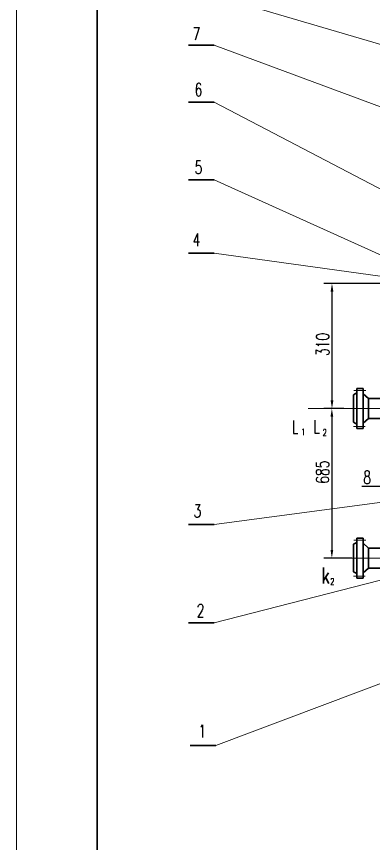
# Model space of a CAD drawing. Extents: x 0 to 594, y 0 to 841.
# Drawn here: x 0 to 110.8, y 440 to 696.5 of the extents above; entities that cross this region are included whole.
import ezdxf

# ---------------------------------------------------------------- set-up
doc = ezdxf.new("R2010")
doc.units = 0
doc.header["$LTSCALE"] = 7
doc.header["$MEASUREMENT"] = 0
for name, pattern in [('CENTER', [2, 1.25, -0.25, 0.25, -0.25]), ('CENTERX2', [101.6, 63.5, -12.7, 12.7, -12.7]), ('DASHED', [0.75, 0.5, -0.25])]:
    doc.linetypes.add(name, pattern=pattern)
doc.layers.get('DEFPOINTS').update_dxf_attribs({"color": 2, "linetype": 'DASHED', "lineweight": 13})
for name, color, linetype, lineweight in [('CEN', 1, 'CENTER', 13), ('DIM', 4, 'CONTINUOUS', 13), ('FULL', 7, 'CONTINUOUS', 30), ('THIN', 3, 'CONTINUOUS', 13), ('斜线', 6, 'CONTINUOUS', 13)]:
    doc.layers.add(name, color=color, linetype=linetype, lineweight=lineweight)
doc.styles.add('HZ4', font='romans.shx', dxfattribs={"width": 0.7, "height": 4, "bigfont": 'hztxt.shx'})
doc.styles.add('HZ5', font='romans.shx', dxfattribs={"width": 0.7, "height": 5, "bigfont": 'hztxt.shx'})
doc.styles.add('RMO4', font='romans.shx', dxfattribs={"width": 0.7, "height": 4})
doc.dimstyles.get("Standard").update_dxf_attribs({"dimtxt": 0.18, "dimasz": 0.18, "dimexe": 0.18, "dimexo": 0.0625, "dimgap": 0.09, "dimtad": 0, "dimtih": 1, "dimtoh": 1, "dimdec": 4, "dimzin": 0, "dimdsep": 46, "dimtxsty": 'HZ4', "dimcen": 0.09, "dimadec": 0, "dimazin": 0, "dimtol": 1, "dimtm": 1e-09, "dimtfac": 1, "dimtdec": 4, "dimtofl": 0, "dimtmove": 0, "dimatfit": 3, "dimfxl": 0, "dimtolj": 1, "dimtzin": 0, "dimarcsym": 0})

# ---------------------------------------------------------------- blocks, each defined once
blk = doc.blocks.new('*D30')
at = {"layer": 'DEFPOINTS', "color": 0}
for p in [(118.68, 550.7), (118.68, 539.32), (116.83, 538.5)]:
    blk.add_point(p, dxfattribs=at)
at = {"layer": 'DIM', "color": 0, "lineweight": -2}
for p, q in [((116.83, 538.56), (116.83, 553.2)), ((118.68, 539.38), (118.68, 553.2)), ((114.33, 550.7), (107.23, 550.7)), ((121.18, 550.7), (123.68, 550.7))]:
    blk.add_line(p, q, dxfattribs=at)
at = {"layer": 'DIM', "color": 0}
for points in [[(114.33, 551.12), (114.33, 550.28), (116.83, 550.7)], [(121.18, 551.12), (121.18, 550.28), (118.68, 550.7)]]:
    blk.add_solid(points, dxfattribs=at)
at = {"layer": 'DIM', "color": 0, "insert": (108.86, 553.6), "char_height": 4, "attachment_point": 5, "style": 'RMO4'}
blk.add_mtext('\\A1;8', dxfattribs=at)
blk = doc.blocks.new('*D33')
at = {"layer": 'DEFPOINTS', "color": 0}
for p in [(121.93, 613.69), (97.95, 574.92), (101.66, 574.92)]:
    blk.add_point(p, dxfattribs=at)
at = {"layer": 'DIM', "color": 0, "lineweight": -2}
for p, q in [((121.87, 613.69), (95.45, 613.69)), ((97.95, 611.19), (97.95, 577.42)), ((101.6, 574.92), (95.45, 574.92))]:
    blk.add_line(p, q, dxfattribs=at)
at = {"layer": 'DIM', "color": 0}
for points in [[(97.53, 611.19), (98.37, 611.19), (97.95, 613.69)], [(97.53, 577.42), (98.37, 577.42), (97.95, 574.92)]]:
    blk.add_solid(points, dxfattribs=at)
at = {"layer": 'DIM', "color": 0, "insert": (95.05, 594.79), "char_height": 4, "attachment_point": 5, "rotation": 90, "style": 'RMO4'}
blk.add_mtext('\\A1;310', dxfattribs=at)
blk = doc.blocks.new('*D159')
at = {"layer": 'DEFPOINTS', "color": 0}
for p in [(98.65, 574.92), (97.91, 528.51), (104.19, 528.51)]:
    blk.add_point(p, dxfattribs=at)
at = {"layer": 'DIM', "color": 0, "lineweight": -2}
for p, q in [((98.59, 574.92), (95.41, 574.92)), ((97.91, 572.42), (97.91, 531.01)), ((104.12, 528.51), (95.41, 528.51))]:
    blk.add_line(p, q, dxfattribs=at)
at = {"layer": 'DIM', "color": 0}
for points in [[(97.5, 572.42), (98.33, 572.42), (97.91, 574.92)], [(97.5, 531.01), (98.33, 531.01), (97.91, 528.51)]]:
    blk.add_solid(points, dxfattribs=at)
at = {"layer": 'DIM', "color": 0, "insert": (95.01, 555.19), "char_height": 4, "attachment_point": 5, "rotation": 90, "style": 'RMO4'}
blk.add_mtext('\\A1;685', dxfattribs=at)

msp = doc.modelspace()

# ---------------------------------------------------------------- linework, layer by layer
at = {"layer": 'CEN', "linetype": 'CENTERX2'}
for p, q in [((104.68651, 580.45669), (108.40875, 580.45669)), ((90.56966, 574.91867), (120.75298, 574.91867)), ((104.62901, 574.91867), (95.16351, 574.91867)), ((104.62277, 569.35263), (108.28126, 569.35263)), ((104.68651, 534.04734), (108.40875, 534.04734)), ((104.62277, 522.94328), (108.28126, 522.94328))]:
    msp.add_line(p, q, dxfattribs=at)
at = {"layer": 'CEN'}
msp.add_line((104.18634, 528.50932), (125.92681, 528.50932), dxfattribs=at)
at = {"layer": 'FULL'}
for p, q in [((25, 831), (25, 10)), ((53.37237, 687.60621), (61.37237, 687.60621)), ((53.37237, 669.97526), (61.37237, 669.97526)), ((53.37237, 645.87499), (61.37237, 645.87499)), ((53.37237, 623.07504), (61.37237, 623.07504)), ((105.64273, 581.15867), (105.64273, 568.67866)), ((105.64273, 581.15867), (107.60387, 581.15867)), ((107.60387, 581.15867), (107.60387, 568.67866)), ((104.62901, 579.19753), (104.62901, 570.63981)), ((107.60387, 579.51182), (109.25403, 578.03166)), ((109.25403, 578.03166), (109.25403, 571.80567)), ((107.60387, 570.32551), (109.25403, 571.80567)), ((105.64273, 568.67866), (107.60387, 568.67866)), ((105.64273, 568.67866), (107.60387, 568.67866)), ((53.37237, 538.97533), (61.37237, 538.97533)), ((105.64273, 534.74932), (105.64273, 522.26931)), ((105.64273, 534.74932), (107.60387, 534.74932)), ((107.60387, 534.74932), (107.60387, 522.26931)), ((104.62901, 532.78817), (104.62901, 524.23046)), ((107.60387, 533.10247), (109.25403, 531.62231)), ((109.25403, 531.62231), (109.25403, 525.39632)), ((107.60387, 523.91616), (109.25403, 525.39632)), ((105.64273, 522.26931), (107.60387, 522.26931)), ((105.64273, 522.26931), (107.60387, 522.26931)), ((53.37237, 508.40238), (61.37237, 508.40238)), ((53.90257, 470.35722), (61.90257, 470.35722))]:
    msp.add_line(p, q, dxfattribs=at)
at = {"layer": 'FULL', "linetype": 'Continuous'}
for p, q in [((105.64273, 579.73238), (104.62901, 579.19753)), ((109.25403, 578.03166), (118.72289, 578.03166)), ((105.64273, 570.10495), (104.62901, 570.63981)), ((109.25403, 571.80567), (118.72289, 571.80567)), ((107.60387, 528.50932), (107.60387, 533.59046)), ((105.64273, 533.32303), (104.62901, 532.78817)), ((109.25403, 531.62231), (118.72289, 531.62231)), ((105.64273, 523.6956), (104.62901, 524.23046)), ((109.25403, 525.39632), (118.72289, 525.39632))]:
    msp.add_line(p, q, dxfattribs=at)
at = {"layer": 'THIN'}
msp.add_line((0, 841), (0, 0), dxfattribs=at)
at = {"layer": '斜线'}
for p, q in [((61.37237, 703.04197), (182.99992, 667.21115)), ((61.37237, 687.60621), (134.59904, 660.49336)), ((61.37237, 669.97526), (128.86711, 634.71928)), ((61.37237, 645.87499), (118.32648, 620.10137)), ((61.37237, 623.07504), (123.82693, 614.38828)), ((61.37237, 538.97533), (192.60598, 556.31489)), ((61.37237, 508.40238), (117.5811, 522.88771)), ((61.90257, 470.35722), (130.98454, 496.40376))]:
    msp.add_line(p, q, dxfattribs=at)

# ---------------------------------------------------------------- texts
at = {"layer": 'DIM', "width": 0.7}
for s, height, style, p in [('7', 4, 'RMO4', (54.64073, 689.12282)), ('6', 4, 'RMO4', (55.29155, 671.81705)), ('5', 4, 'RMO4', (55.29155, 647.71678)), ('4', 4, 'RMO4', (54.64073, 625.24202)), ('L', 4, 'RMO4', (85.46928, 567.21092)), ('L', 4, 'RMO4', (92.13408, 567.31388)), ('1', 2, 'RMO4', (88.3602, 566.66079)), ('2', 2, 'RMO4', (95.05927, 566.46517)), ('3', 4, 'RMO4', (54.96614, 541.14231)), ('k', 5, 'HZ5', (94.75103, 520.6526)), ('2', 2, 'HZ5', (97.42684, 520.24075)), ('2', 4, 'RMO4', (55.94237, 510.24417)), ('1', 4, 'RMO4', (56.47258, 472.84939))]:
    msp.add_text(s, height=height, dxfattribs=dict(at, style=style)).set_placement(p)

# ---------------------------------------------------------------- dimensions: what is measured, and where the dimension line sits
at = {"layer": 'DIM'}
for base, p1, p2, angle, text, override, picture, middle in [((97.94923, 574.91867), (121.93395, 613.68697), (101.65775, 574.91867), 270, '310', {"dimasz": 2.5, "dimexe": 2.5, "dimgap": 0.9, "dimtad": 1, "dimtih": 0, "dimtoh": 0, "dimdec": 0, "dimtxsty": 'RMO4', "dimtfac": 2}, '*D33', (97.94923, 594.78771)), ((97.91265, 528.50932), (98.65288, 574.91867), (104.18634, 528.50932), 90, '685', {"dimasz": 2.5, "dimexe": 2.5, "dimgap": 0.9, "dimtad": 1, "dimtih": 0, "dimtoh": 0, "dimdec": 0, "dimtxsty": 'RMO4', "dimtol": 1, "dimtfac": 2, "dimtdec": 0, "dimatfit": 0}, '*D159', (97.91265, 555.19418))]:
    dim = msp.add_linear_dim(base=base, p1=p1, p2=p2, angle=angle, text=text, dimstyle='Standard', override=override, dxfattribs=at)
    dim.commit()
    dim.dimension.update_dxf_attribs({"geometry": picture, "text_midpoint": middle, "dimtype": 160})
dim = msp.add_linear_dim(base=(118.68395, 550.70137), p1=(116.82681, 538.49745), p2=(118.68395, 539.32032), text='8', dimstyle='Standard', override={"dimasz": 2.5, "dimexe": 2.5, "dimgap": 0.9, "dimtad": 1, "dimtih": 0, "dimtoh": 0, "dimdec": 0, "dimtxsty": 'RMO4', "dimtfac": 2}, dxfattribs=at)
dim.commit()
dim.dimension.update_dxf_attribs({"geometry": '*D30', "text_midpoint": (108.86014, 550.70137), "dimtype": 160})

doc.saveas('drawing.dxf')
